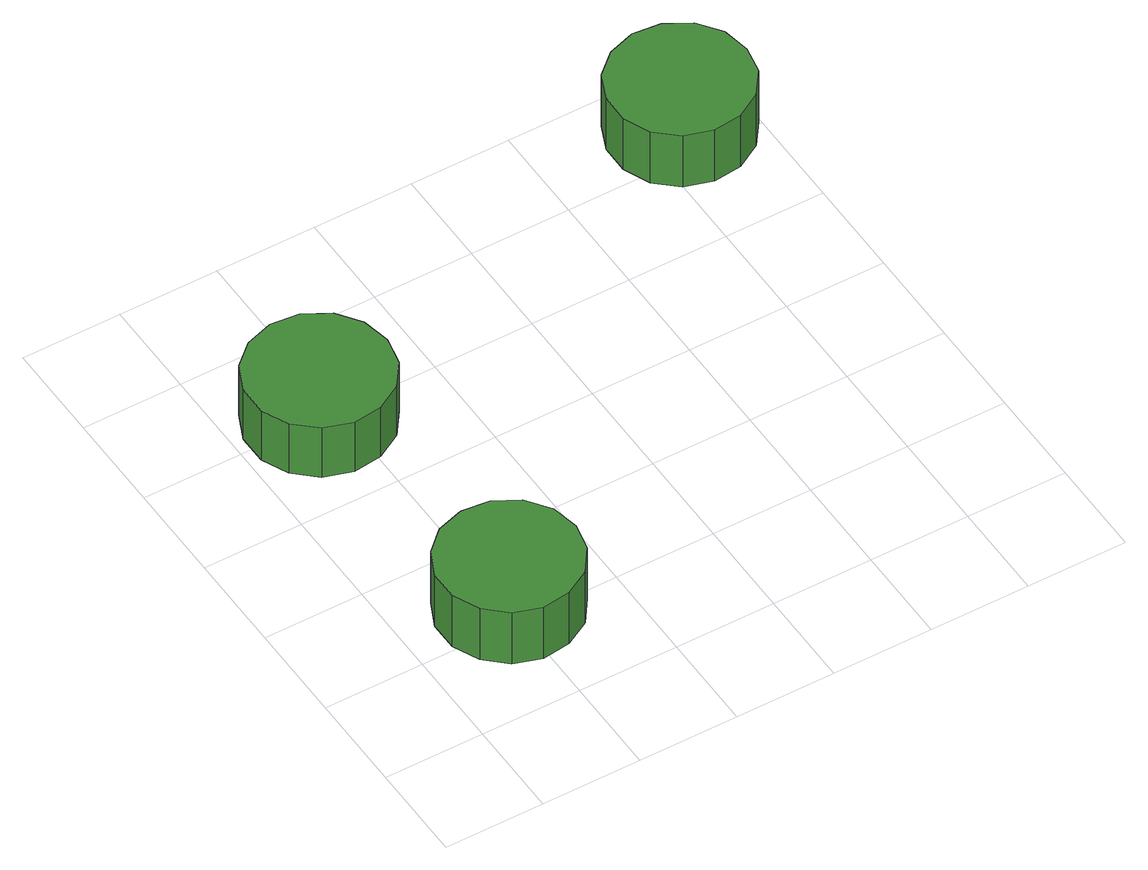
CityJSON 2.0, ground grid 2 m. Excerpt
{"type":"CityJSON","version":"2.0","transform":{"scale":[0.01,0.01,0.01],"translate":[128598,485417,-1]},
"CityObjects":{
"tree1":{"type":"SolitaryVegetationObject","attributes":{"function":"something"},"geometry":[{"type":"MultiSurface","lod":"1","boundaries":[[[0,1,2,3,4,5,6,7,8,9,10,11,12,13,14]],[[15,16,17,18,19,20,21,22,23,24,25,26,27,28,29]],[[0,29,28,1]],[[1,28,27,2]],[[2,27,26,3]],[[3,26,25,4]],[[4,25,24,5]],[[5,24,23,6]],[[6,23,22,7]],[[7,22,21,8]],[[8,21,20,9]],[[9,20,19,10]],[[10,19,18,11]],[[11,18,17,12]],[[12,17,16,13]],[[13,16,15,14]],[[14,15,29,0]]]}]},
"tree2":{"type":"SolitaryVegetationObject","attributes":{"function":"something"},"geometry":[{"type":"MultiSurface","lod":"1","boundaries":[[[30,31,32,33,34,35,36,37,38,39,40,41,42,43,44]],[[45,46,47,48,49,50,51,52,53,54,55,56,57,58,59]],[[30,59,58,31]],[[31,58,57,32]],[[32,57,56,33]],[[33,56,55,34]],[[34,55,54,35]],[[35,54,53,36]],[[36,53,52,37]],[[37,52,51,38]],[[38,51,50,39]],[[39,50,49,40]],[[40,49,48,41]],[[41,48,47,42]],[[42,47,46,43]],[[43,46,45,44]],[[44,45,59,30]]]}]},
"tree3":{"type":"SolitaryVegetationObject","attributes":{"function":"something"},"geometry":[{"type":"MultiSurface","lod":"1","boundaries":[[[60,61,62,63,64,65,66,67,68,69,70,71,72,73,74]],[[75,76,77,78,79,80,81,82,83,84,85,86,87,88,89]],[[60,89,88,61]],[[61,88,87,62]],[[62,87,86,63]],[[63,86,85,64]],[[64,85,84,65]],[[65,84,83,66]],[[66,83,82,67]],[[67,82,81,68]],[[68,81,80,69]],[[69,80,79,70]],[[70,79,78,71]],[[71,78,77,72]],[[72,77,76,73]],[[73,76,75,74]],[[74,75,89,60]]]}]}
},
"vertices":[
[331,221,241],[319,277,241],[285,324,241],[235,352,241],[178,358,241],[123,341,241],[81,302,241],[57,250,241],[57,192,241],[81,140,241],[123,101,241],[178,83,241],[235,90,241],[285,118,241],[319,165,241],[319,165,112],[285,118,112],[235,90,112],[178,83,112],[123,101,112],[81,140,112],[57,192,112],[57,250,112],[81,302,112],[123,341,112],[178,358,112],[235,352,112],[285,324,112],[319,277,112],[331,221,112],
[302,800,216],[290,857,216],[256,904,216],[205,934,216],[147,940,216],[91,922,216],[47,883,216],[23,829,216],[23,770,216],[47,717,216],[91,678,216],[147,659,216],[205,666,216],[256,695,216],[290,742,216],[290,742,92],[256,695,92],[205,666,92],[147,659,92],[91,678,92],[47,717,92],[23,770,92],[23,829,92],[47,883,92],[91,922,92],[147,940,92],[205,934,92],[256,904,92],[290,857,92],[302,800,92],
[1186,1029,262],[1175,1085,262],[1141,1131,262],[1091,1160,262],[1034,1166,262],[979,1148,262],[936,1110,262],[913,1057,262],[913,1000,262],[936,947,262],[979,909,262],[1034,891,262],[1091,897,262],[1141,926,262],[1175,972,262],[1175,972,133],[1141,926,133],[1091,897,133],[1034,891,133],[979,909,133],[936,947,133],[913,1000,133],[913,1057,133],[936,1110,133],[979,1148,133],[1034,1166,133],[1091,1160,133],[1141,1131,133],[1175,1085,133],[1186,1029,133]
]}
